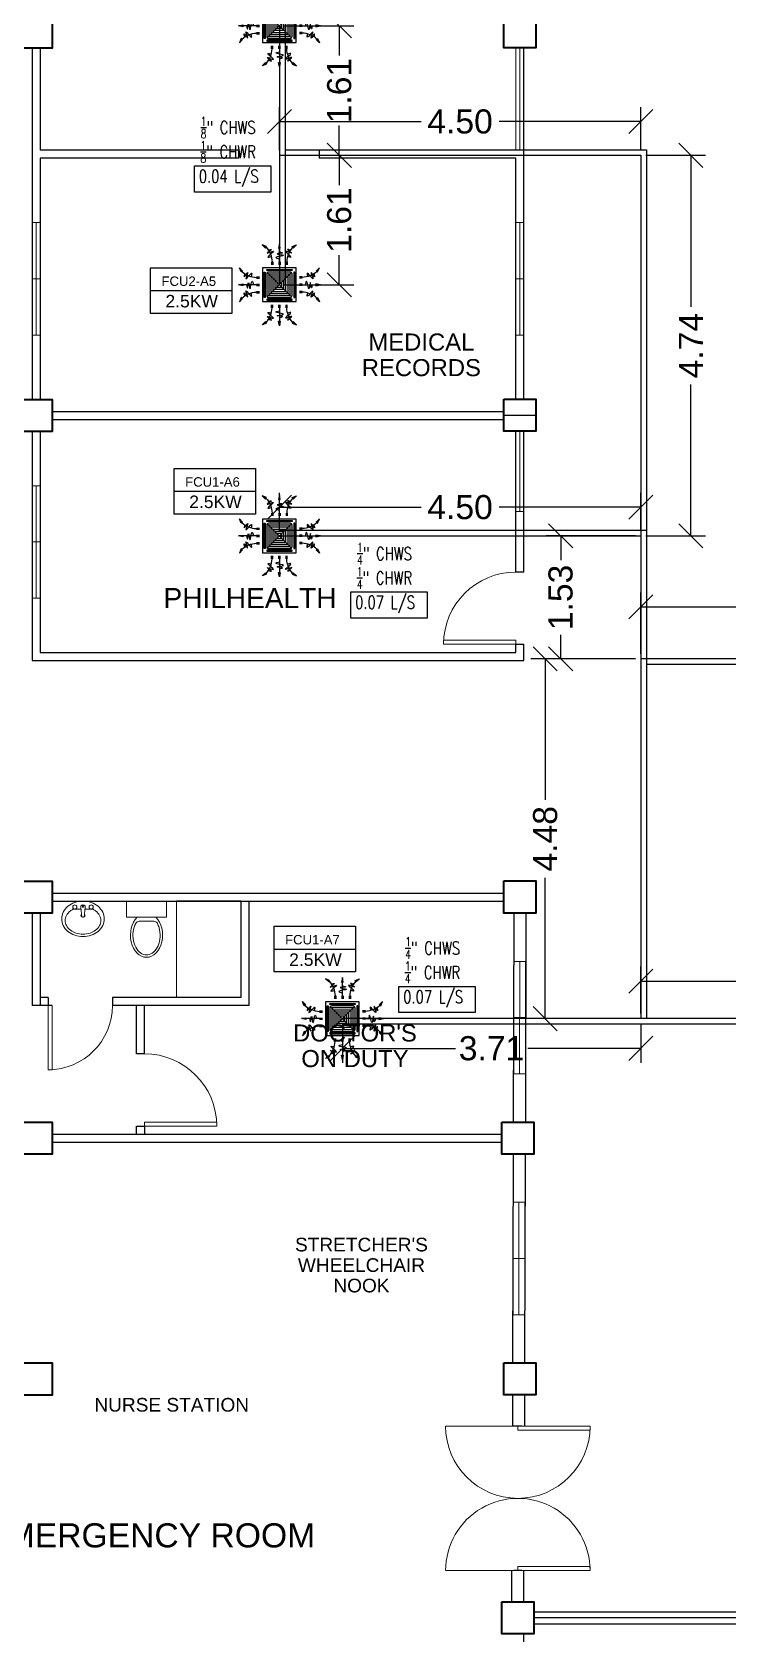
# Model space of a CAD drawing. Header units: millimetres. Extents: x 5 to 430, y 3 to 339.
# Drawn here: x 145.89 to 154.55, y 183.08 to 203.03 of the extents above; entities that cross this region are included whole.
import ezdxf

# ---------------------------------------------------------------- set-up
doc = ezdxf.new("R2010")
doc.units = ezdxf.units.MM
doc.header["$MEASUREMENT"] = 0
for name, color, linetype in [('AIR', 7, 'Continuous'), ('fcu line', 7, 'Continuous'), ('fcu return', 7, 'Continuous'), ('label', 7, 'Continuous'), ('Legends', 7, 'Continuous'), ('pipe label', 7, 'Continuous')]:
    doc.layers.add(name, color=color, linetype=linetype)
doc.styles.add('Arch-Dim', font='simplex.shx', dxfattribs={"width": 0.75})
doc.styles.get("Standard").update_dxf_attribs({"font": 'arial.ttf'})
doc.styles.add('SWISSLT175', font='swissl.ttf', dxfattribs={"height": 0.175})
doc.dimstyles.new('Copy of dimension', dxfattribs={"dimtxt": 0.3, "dimasz": 0.3, "dimexe": 0.18, "dimexo": 0.0625, "dimgap": 0.09, "dimtad": 0, "dimzin": 0, "dimdsep": 46, "dimtxsty": 'Standard', "dimblk": 'OBLIQUE', "dimcen": 0.09, "dimclrd": 256, "dimclre": 256, "dimclrt": 256, "dimadec": 0, "dimazin": 0, "dimtfac": 1, "dimtofl": 0, "dimtmove": 0, "dimatfit": 3, "dimldrblk": 'OBLIQUE', "dimfxl": 1, "dimtolj": 1, "dimtzin": 0, "dimarcsym": 0})

# ---------------------------------------------------------------- blocks, each defined once
blk = doc.blocks.new('FCU-13000P (CASSETTE SPLIT)')
at = {"layer": 'AIR', "ltscale": 3}
for p, q in [((0, 0.523), (0, 1)), ((-0.193, 0.558), (-0.193, 0.487)), ((-0.162, 0.558), (-0.162, 0.487)), ((-0.016, 0.558), (-0.016, 0.487)), ((0.016, 0.558), (0.016, 0.487)), ((0.162, 0.558), (0.162, 0.487)), ((0.193, 0.558), (0.193, 0.487)), ((-0.523, 0), (-1, 0)), ((-0.558, 0.193), (-0.487, 0.193)), ((-0.558, 0.162), (-0.487, 0.162)), ((-0.558, 0.016), (-0.487, 0.016)), ((0.558, 0.193), (0.487, 0.193)), ((0.558, 0.162), (0.487, 0.162)), ((0.558, 0.016), (0.487, 0.016)), ((0.523, 0), (1, 0)), ((-0.558, -0.016), (-0.487, -0.016)), ((-0.558, -0.162), (-0.487, -0.162)), ((-0.558, -0.193), (-0.487, -0.193)), ((0.558, -0.016), (0.487, -0.016)), ((0.558, -0.162), (0.487, -0.162)), ((0.558, -0.193), (0.487, -0.193)), ((-0.193, -0.558), (-0.193, -0.487)), ((-0.162, -0.558), (-0.162, -0.487)), ((-0.016, -0.558), (-0.016, -0.487)), ((0, -0.523), (0, -1)), ((0.016, -0.558), (0.016, -0.487)), ((0.162, -0.558), (0.162, -0.487)), ((0.193, -0.558), (0.193, -0.487))]:
    blk.add_line(p, q, dxfattribs=at)
at = {"layer": 'AIR'}
for p, q in [((0.295, -0.295), (-0.295, 0.295)), ((0.295, 0.295), (-0.295, -0.295))]:
    blk.add_line(p, q, dxfattribs=at)
at = {"layer": 'AIR', "ltscale": 3}
for points in [[(-0.335, 0.895), (-0.311, 0.932), (-0.416, 0.973)], [(-0.022, 0.89), (0.022, 0.89), (0, 1)], [(0.335, 0.895), (0.311, 0.932), (0.416, 0.973)], [(-0.895, 0.335), (-0.932, 0.311), (-0.973, 0.416)], [(0.895, 0.335), (0.932, 0.311), (0.973, 0.416)], [(-0.89, 0.022), (-0.89, -0.022), (-1, 0)], [(0.89, 0.022), (0.89, -0.022), (1, 0)], [(-0.895, -0.335), (-0.932, -0.311), (-0.973, -0.416)], [(0.895, -0.335), (0.932, -0.311), (0.973, -0.416)], [(-0.335, -0.895), (-0.311, -0.932), (-0.416, -0.973)], [(-0.022, -0.89), (0.022, -0.89), (0, -1)], [(0.335, -0.895), (0.311, -0.932), (0.416, -0.973)]]:
    blk.add_lwpolyline(points, close=True, dxfattribs=at)
at = {"layer": 'AIR'}
for points in [[(-0.323, 0.914, -0.171809), (-0.178, 0.558), (-0.178, 0.522)], [(0.323, 0.914, 0.171809), (0.178, 0.558), (0.178, 0.522)], [(-0.914, 0.323, 0.171809), (-0.558, 0.178), (-0.522, 0.178)], [(0.914, 0.323, -0.171809), (0.558, 0.178), (0.522, 0.178)], [(-0.914, -0.323, -0.171809), (-0.558, -0.178), (-0.522, -0.178)], [(0.914, -0.323, 0.171809), (0.558, -0.178), (0.522, -0.178)], [(-0.323, -0.914, 0.171809), (-0.178, -0.558), (-0.178, -0.522)], [(0.323, -0.914, -0.171809), (0.178, -0.558), (0.178, -0.522)]]:
    blk.add_lwpolyline(points, format="xyb", dxfattribs=at)
for points in [[(-0.41, -0.41), (0.41, -0.41), (0.41, 0.41), (-0.41, 0.41)], [(-0.373, 0.31), (-0.348, 0.31), (-0.348, -0.31), (-0.373, -0.31)], [(-0.31, 0.372), (0.31, 0.372), (0.31, 0.348), (-0.31, 0.348)], [(-0.26, -0.26), (0.26, -0.26), (0.26, 0.26), (-0.26, 0.26)], [(-0.21, -0.21), (0.21, -0.21), (0.21, 0.21), (-0.21, 0.21)], [(-0.16, -0.16), (0.16, -0.16), (0.16, 0.16), (-0.16, 0.16)], [(-0.11, -0.11), (0.11, -0.11), (0.11, 0.11), (-0.11, 0.11)], [(-0.06, -0.06), (0.06, -0.06), (0.06, 0.06), (-0.06, 0.06)], [(0.372, 0.31), (0.348, 0.31), (0.348, -0.31), (0.372, -0.31)], [(-0.31, -0.373), (0.31, -0.373), (0.31, -0.348), (-0.31, -0.348)]]:
    blk.add_lwpolyline(points, close=True, dxfattribs=at)
blk.add_lwpolyline([(-0.26, -0.31), (0.26, -0.31, 0.414214), (0.31, -0.26), (0.31, 0.26, 0.414214), (0.26, 0.31), (-0.26, 0.31, 0.414214), (-0.31, 0.26), (-0.31, -0.26, 0.414214)], format="xyb", close=True, dxfattribs=at)
at = {"layer": 'AIR', "ltscale": 3}
for points in [[(-0.268, 0.84), (-0.231, 0.852), (-0.134, 0.882), (-0.422, 0.704), (0.005, 0.903), (-0.358, 0.645), (-0.239, 0.678), (-0.199, 0.69)], [(0.268, 0.84), (0.231, 0.852), (0.134, 0.882), (0.422, 0.704), (-0.005, 0.903), (0.358, 0.645), (0.239, 0.678), (0.199, 0.69)], [(-0.84, 0.268), (-0.852, 0.231), (-0.882, 0.134), (-0.704, 0.422), (-0.903, -0.005), (-0.645, 0.358), (-0.678, 0.239), (-0.69, 0.199)], [(0.84, 0.268), (0.852, 0.231), (0.882, 0.134), (0.704, 0.422), (0.903, -0.005), (0.645, 0.358), (0.678, 0.239), (0.69, 0.199)], [(-0.84, -0.268), (-0.852, -0.231), (-0.882, -0.134), (-0.704, -0.422), (-0.903, 0.005), (-0.645, -0.358), (-0.678, -0.239), (-0.69, -0.199)], [(0.84, -0.268), (0.852, -0.231), (0.882, -0.134), (0.704, -0.422), (0.903, 0.005), (0.645, -0.358), (0.678, -0.239), (0.69, -0.199)], [(-0.268, -0.84), (-0.231, -0.852), (-0.134, -0.882), (-0.422, -0.704), (0.005, -0.903), (-0.358, -0.645), (-0.239, -0.678), (-0.199, -0.69)], [(0.268, -0.84), (0.231, -0.852), (0.134, -0.882), (0.422, -0.704), (-0.005, -0.903), (0.358, -0.645), (0.239, -0.678), (0.199, -0.69)]]:
    blk.add_open_spline(points, degree=3, knots=[0.0032834, 0.0032834, 0.0032834, 0.0032834, 0.0712567, 0.1924075, 0.3347111, 0.5062145, 0.5813292, 0.5813292, 0.5813292, 0.5813292], dxfattribs=at)
for points in [[(0, 0.8), (0.077, 0.776), (-0.058, 0.755), (0.098, 0.718), (-0.087, 0.663), (0, 0.631)], [(-0.8, 0), (-0.776, -0.077), (-0.755, 0.058), (-0.718, -0.098), (-0.663, 0.087), (-0.631, 0)], [(0.8, 0), (0.776, -0.077), (0.755, 0.058), (0.718, -0.098), (0.663, 0.087), (0.631, 0)], [(0, -0.8), (0.077, -0.776), (-0.058, -0.755), (0.098, -0.718), (-0.087, -0.663), (0, -0.631)]]:
    blk.add_spline(points, degree=3, dxfattribs=at)
for points in [[(-0.416, 0.973), (-0.335, 0.895), (-0.311, 0.932)], [(0, 1), (-0.022, 0.89), (0.022, 0.89)], [(0.416, 0.973), (0.335, 0.895), (0.311, 0.932)], [(-0.973, 0.416), (-0.895, 0.335), (-0.932, 0.311)], [(0.973, 0.416), (0.895, 0.335), (0.932, 0.311)], [(-1, 0), (-0.89, 0.022), (-0.89, -0.022)], [(1, 0), (0.89, 0.022), (0.89, -0.022)], [(-0.973, -0.416), (-0.895, -0.335), (-0.932, -0.311)], [(0.973, -0.416), (0.895, -0.335), (0.932, -0.311)], [(-0.416, -0.973), (-0.335, -0.895), (-0.311, -0.932)], [(0, -1), (-0.022, -0.89), (0.022, -0.89)], [(0.416, -0.973), (0.335, -0.895), (0.311, -0.932)]]:
    blk.add_solid(points, dxfattribs=at)
blk = doc.blocks.new('_Oblique')
at = {"color": 0, "linetype": 'ByBlock', "lineweight": -2}
blk.add_line((-0.5, -0.5), (0.5, 0.5), dxfattribs=at)
blk = doc.blocks.new('*D187')
at = {"layer": 'Defpoints', "color": 0, "transparency": 16777216}
for p in [(153.467, 191.213), (153.467, 190.745), (158.486, 190.745)]:
    blk.add_point(p, dxfattribs=at)
at = {"layer": 'Legends', "lineweight": -2, "transparency": 16777216}
for p, q in [((153.467, 190.808), (153.467, 191.393)), ((158.486, 190.808), (158.486, 191.393)), ((153.467, 191.213), (155.498, 191.213)), ((158.486, 191.213), (156.454, 191.213))]:
    blk.add_line(p, q, dxfattribs=at)
at = {"layer": 'Legends', "lineweight": -2, "transparency": 16777216, "xscale": 0.3, "yscale": 0.3, "zscale": 0.3, "rotation": 180}
blk.add_blockref('_Oblique', (153.467, 191.213), dxfattribs=at)
at = {"layer": 'Legends', "lineweight": -2, "transparency": 16777216, "xscale": 0.3, "yscale": 0.3, "zscale": 0.3}
blk.add_blockref('_Oblique', (158.486, 191.213), dxfattribs=at)
at = {"layer": 'Legends', "transparency": 16777216, "insert": (155.976, 191.213), "char_height": 0.3, "attachment_point": 5}
blk.add_mtext('\\A1;5.02', dxfattribs=at)
blk = doc.blocks.new('*D188')
at = {"layer": 'Defpoints', "color": 0, "transparency": 16777216}
for p in [(149.752, 190.745), (153.467, 190.745), (149.752, 190.375)]:
    blk.add_point(p, dxfattribs=at)
at = {"layer": 'Legends', "lineweight": -2, "transparency": 16777216}
for p, q in [((149.752, 190.683), (149.752, 190.195)), ((153.467, 190.683), (153.467, 190.195)), ((149.752, 190.375), (151.159, 190.375)), ((153.467, 190.375), (152.06, 190.375))]:
    blk.add_line(p, q, dxfattribs=at)
at = {"layer": 'Legends', "lineweight": -2, "transparency": 16777216, "xscale": 0.3, "yscale": 0.3, "zscale": 0.3, "rotation": 180}
blk.add_blockref('_Oblique', (149.752, 190.375), dxfattribs=at)
at = {"layer": 'Legends', "lineweight": -2, "transparency": 16777216, "xscale": 0.3, "yscale": 0.3, "zscale": 0.3}
blk.add_blockref('_Oblique', (153.467, 190.375), dxfattribs=at)
at = {"layer": 'Legends', "transparency": 16777216, "insert": (151.609, 190.375), "char_height": 0.3, "attachment_point": 5}
blk.add_mtext('\\A1;3.71', dxfattribs=at)
blk = doc.blocks.new('*D189')
at = {"layer": 'Defpoints', "color": 0, "transparency": 16777216}
for p in [(152.278, 195.225), (153.467, 195.225), (153.467, 190.745)]:
    blk.add_point(p, dxfattribs=at)
at = {"layer": 'Legends', "lineweight": -2, "transparency": 16777216}
for p, q in [((153.404, 195.225), (152.098, 195.225)), ((152.278, 195.225), (152.278, 193.471)), ((152.278, 190.745), (152.278, 192.499)), ((153.404, 190.745), (152.098, 190.745))]:
    blk.add_line(p, q, dxfattribs=at)
at = {"layer": 'Legends', "lineweight": -2, "transparency": 16777216, "xscale": 0.3, "yscale": 0.3, "zscale": 0.3}
for p, rotation in [((152.278, 195.225), 90), ((152.278, 190.745), 270)]:
    blk.add_blockref('_Oblique', p, dxfattribs=dict(at, rotation=rotation))
at = {"layer": 'Legends', "transparency": 16777216, "insert": (152.278, 192.985), "char_height": 0.3, "attachment_point": 5, "rotation": 90}
blk.add_mtext('\\A1;4.48', dxfattribs=at)
blk = doc.blocks.new('*D190')
at = {"layer": 'Defpoints', "color": 0, "transparency": 16777216}
for p in [(157.121, 195.874), (153.467, 195.225), (157.121, 195.225)]:
    blk.add_point(p, dxfattribs=at)
at = {"layer": 'Legends', "lineweight": -2, "transparency": 16777216}
for p, q in [((153.467, 195.287), (153.467, 196.054)), ((157.121, 195.287), (157.121, 196.054)), ((153.467, 195.874), (154.813, 195.874)), ((157.121, 195.874), (155.774, 195.874))]:
    blk.add_line(p, q, dxfattribs=at)
at = {"layer": 'Legends', "lineweight": -2, "transparency": 16777216, "xscale": 0.3, "yscale": 0.3, "zscale": 0.3, "rotation": 180}
blk.add_blockref('_Oblique', (153.467, 195.874), dxfattribs=at)
at = {"layer": 'Legends', "lineweight": -2, "transparency": 16777216, "xscale": 0.3, "yscale": 0.3, "zscale": 0.3}
blk.add_blockref('_Oblique', (157.121, 195.874), dxfattribs=at)
at = {"layer": 'Legends', "transparency": 16777216, "insert": (155.294, 195.874), "char_height": 0.3, "attachment_point": 5}
blk.add_mtext('\\A1;3.65', dxfattribs=at)
blk = doc.blocks.new('*D193')
at = {"layer": 'Defpoints', "color": 0, "transparency": 16777216}
for p in [(152.47, 196.757), (153.467, 196.757), (153.467, 195.225)]:
    blk.add_point(p, dxfattribs=at)
at = {"layer": 'Legends', "lineweight": -2, "transparency": 16777216}
for p, q in [((153.404, 196.757), (152.29, 196.757)), ((152.47, 196.757), (152.47, 196.457)), ((152.47, 195.225), (152.47, 195.526)), ((153.404, 195.225), (152.29, 195.225))]:
    blk.add_line(p, q, dxfattribs=at)
at = {"layer": 'Legends', "lineweight": -2, "transparency": 16777216, "xscale": 0.3, "yscale": 0.3, "zscale": 0.3}
for p, rotation in [((152.47, 196.757), 90), ((152.47, 195.225), 270)]:
    blk.add_blockref('_Oblique', p, dxfattribs=dict(at, rotation=rotation))
at = {"layer": 'Legends', "transparency": 16777216, "insert": (152.47, 195.991), "char_height": 0.3, "attachment_point": 5, "rotation": 90}
blk.add_mtext('\\A1;1.53', dxfattribs=at)
blk = doc.blocks.new('*D194')
at = {"layer": 'Defpoints', "color": 0, "transparency": 16777216}
for p in [(153.467, 197.114), (148.967, 196.757), (153.467, 196.757)]:
    blk.add_point(p, dxfattribs=at)
at = {"layer": 'Legends', "lineweight": -2, "transparency": 16777216}
for p, q in [((148.967, 196.82), (148.967, 197.294)), ((148.967, 197.114), (150.731, 197.114)), ((153.467, 197.114), (151.702, 197.114)), ((153.467, 196.82), (153.467, 197.294))]:
    blk.add_line(p, q, dxfattribs=at)
at = {"layer": 'Legends', "lineweight": -2, "transparency": 16777216, "xscale": 0.3, "yscale": 0.3, "zscale": 0.3, "rotation": 180}
blk.add_blockref('_Oblique', (148.967, 197.114), dxfattribs=at)
at = {"layer": 'Legends', "lineweight": -2, "transparency": 16777216, "xscale": 0.3, "yscale": 0.3, "zscale": 0.3}
blk.add_blockref('_Oblique', (153.467, 197.114), dxfattribs=at)
at = {"layer": 'Legends', "transparency": 16777216, "insert": (151.217, 197.114), "char_height": 0.3, "attachment_point": 5}
blk.add_mtext('\\A1;4.50', dxfattribs=at)
blk = doc.blocks.new('*D195')
at = {"layer": 'Defpoints', "color": 0, "transparency": 16777216}
for p in [(153.467, 201.497), (154.092, 201.497), (153.467, 196.757)]:
    blk.add_point(p, dxfattribs=at)
at = {"layer": 'Legends', "lineweight": -2, "transparency": 16777216}
for p, q in [((153.529, 201.497), (154.272, 201.497)), ((154.092, 201.497), (154.092, 199.612)), ((154.092, 196.757), (154.092, 198.642)), ((153.529, 196.757), (154.272, 196.757))]:
    blk.add_line(p, q, dxfattribs=at)
at = {"layer": 'Legends', "lineweight": -2, "transparency": 16777216, "xscale": 0.3, "yscale": 0.3, "zscale": 0.3}
for p, rotation in [((154.092, 201.497), 90), ((154.092, 196.757), 270)]:
    blk.add_blockref('_Oblique', p, dxfattribs=dict(at, rotation=rotation))
at = {"layer": 'Legends', "transparency": 16777216, "insert": (154.092, 199.127), "char_height": 0.3, "attachment_point": 5, "rotation": 90}
blk.add_mtext('\\A1;4.74', dxfattribs=at)
blk = doc.blocks.new('*D196')
at = {"layer": 'Defpoints', "color": 0, "transparency": 16777216}
for p in [(148.967, 201.917), (148.967, 201.497), (153.467, 201.497)]:
    blk.add_point(p, dxfattribs=at)
at = {"layer": 'Legends', "lineweight": -2, "transparency": 16777216}
for p, q in [((148.967, 201.56), (148.967, 202.097)), ((153.467, 201.56), (153.467, 202.097)), ((148.967, 201.917), (150.731, 201.917)), ((153.467, 201.917), (151.702, 201.917))]:
    blk.add_line(p, q, dxfattribs=at)
at = {"layer": 'Legends', "lineweight": -2, "transparency": 16777216, "xscale": 0.3, "yscale": 0.3, "zscale": 0.3, "rotation": 180}
blk.add_blockref('_Oblique', (148.967, 201.917), dxfattribs=at)
at = {"layer": 'Legends', "lineweight": -2, "transparency": 16777216, "xscale": 0.3, "yscale": 0.3, "zscale": 0.3}
blk.add_blockref('_Oblique', (153.467, 201.917), dxfattribs=at)
at = {"layer": 'Legends', "transparency": 16777216, "insert": (151.217, 201.917), "char_height": 0.3, "attachment_point": 5}
blk.add_mtext('\\A1;4.50', dxfattribs=at)
blk = doc.blocks.new('*D197')
at = {"layer": 'Defpoints', "color": 0, "transparency": 16777216}
for p in [(148.967, 201.497), (148.967, 199.885), (149.713, 199.885)]:
    blk.add_point(p, dxfattribs=at)
at = {"layer": 'Legends', "lineweight": -2, "transparency": 16777216}
for p, q in [((149.029, 201.497), (149.893, 201.497)), ((149.713, 201.497), (149.713, 201.127)), ((149.713, 199.885), (149.713, 200.254)), ((149.029, 199.885), (149.893, 199.885))]:
    blk.add_line(p, q, dxfattribs=at)
at = {"layer": 'Legends', "lineweight": -2, "transparency": 16777216, "xscale": 0.3, "yscale": 0.3, "zscale": 0.3}
for p, rotation in [((149.713, 201.497), 90), ((149.713, 199.885), 270)]:
    blk.add_blockref('_Oblique', p, dxfattribs=dict(at, rotation=rotation))
at = {"layer": 'Legends', "transparency": 16777216, "insert": (149.713, 200.691), "char_height": 0.3, "attachment_point": 5, "rotation": 90}
blk.add_mtext('\\A1;1.61', dxfattribs=at)
blk = doc.blocks.new('*D198')
at = {"layer": 'Defpoints', "color": 0, "transparency": 16777216}
for p in [(148.967, 203.11), (149.713, 203.11), (148.967, 201.497)]:
    blk.add_point(p, dxfattribs=at)
at = {"layer": 'Legends', "lineweight": -2, "transparency": 16777216}
for p, q in [((149.029, 203.11), (149.893, 203.11)), ((149.713, 203.11), (149.713, 202.74)), ((149.713, 201.497), (149.713, 201.867)), ((149.029, 201.497), (149.893, 201.497))]:
    blk.add_line(p, q, dxfattribs=at)
at = {"layer": 'Legends', "lineweight": -2, "transparency": 16777216, "xscale": 0.3, "yscale": 0.3, "zscale": 0.3}
for p, rotation in [((149.713, 203.11), 90), ((149.713, 201.497), 270)]:
    blk.add_blockref('_Oblique', p, dxfattribs=dict(at, rotation=rotation))
at = {"layer": 'Legends', "transparency": 16777216, "insert": (149.713, 202.303), "char_height": 0.3, "attachment_point": 5, "rotation": 90}
blk.add_mtext('\\A1;1.61', dxfattribs=at)

msp = doc.modelspace()

# ---------------------------------------------------------------- linework, layer by layer
at = {"color": 8, "lineweight": 25}
for p, q in [((145.887, 202.832), (145.887, 198.457)), ((145.987, 202.832), (145.987, 201.56)), ((152.012, 198.46), (152.012, 202.835)), ((148.462, 201.56), (145.987, 201.56)), ((148.462, 201.46), (148.462, 201.56)), ((151.912, 201.56), (149.462, 201.56)), ((149.462, 201.56), (149.462, 201.46)), ((151.912, 201.56), (149.462, 201.56)), ((145.987, 201.46), (145.987, 198.457)), ((148.462, 201.46), (145.987, 201.46)), ((151.912, 201.46), (149.462, 201.46)), ((151.912, 198.46), (151.912, 201.46)), ((146.137, 198.307), (151.762, 198.307)), ((146.137, 198.207), (151.762, 198.207)), ((151.762, 198.26), (152.162, 198.26)), ((145.887, 198.057), (145.887, 195.207)), ((145.987, 198.057), (145.987, 195.307)), ((151.912, 196.307), (151.912, 198.06)), ((152.012, 196.307), (152.012, 198.06)), ((152.012, 196.307), (151.912, 196.307)), ((151.912, 195.307), (151.912, 195.407)), ((151.912, 195.307), (151.912, 195.407)), ((151.912, 195.407), (152.012, 195.407)), ((152.012, 195.207), (152.012, 195.407)), ((145.887, 195.207), (152.012, 195.207)), ((145.987, 195.307), (151.912, 195.307)), ((146.137, 192.309), (151.762, 192.31)), ((146.137, 192.209), (151.762, 192.21)), ((146.137, 192.209), (148.487, 192.209)), ((148.487, 192.209), (147.687, 192.209)), ((148.487, 192.209), (148.587, 192.209)), ((148.487, 192.209), (148.487, 191.009)), ((148.587, 192.209), (148.587, 190.909)), ((145.887, 192.057), (145.887, 190.909)), ((145.987, 192.057), (145.987, 190.909)), ((151.887, 192.06), (151.88, 189.457)), ((152.037, 192.059), (152.03, 189.457)), ((146.087, 191.009), (145.987, 191.009)), ((146.087, 191.009), (146.087, 190.909)), ((148.487, 191.009), (146.887, 191.009)), ((146.887, 191.009), (146.887, 190.909)), ((145.987, 190.909), (145.887, 190.909)), ((146.137, 190.909), (145.987, 190.909)), ((148.587, 190.909), (146.887, 190.909)), ((147.187, 190.307), (147.187, 190.909)), ((147.287, 190.307), (147.287, 190.909)), ((147.287, 190.307), (147.187, 190.307)), ((147.187, 189.307), (147.187, 189.407)), ((147.187, 189.407), (147.287, 189.407)), ((147.287, 189.407), (147.287, 189.307)), ((146.137, 189.307), (151.737, 189.307)), ((146.137, 189.207), (151.737, 189.207)), ((151.879, 189.057), (151.871, 186.46)), ((152.029, 189.057), (152.021, 186.46)), ((151.87, 186.06), (151.87, 185.671)), ((152.02, 186.06), (152.02, 185.671)), ((151.987, 185.671), (151.87, 185.671)), ((151.862, 183.482), (151.862, 183.871)), ((151.987, 183.871), (151.887, 183.871)), ((152.012, 183.482), (152.012, 183.871)), ((152.137, 183.357), (157.737, 183.357)), ((152.137, 183.207), (157.737, 183.207)), ((152.037, 180.46), (152.012, 183.083))]:
    msp.add_line(p, q, dxfattribs=at)
at = {"color": 8, "lineweight": 9}
for p, q in [((151.912, 201.56), (151.912, 202.835)), ((151.962, 202.835), (151.962, 201.56)), ((151.912, 201.56), (152.012, 201.56)), ((145.887, 200.659), (145.987, 200.659)), ((145.937, 200.659), (145.937, 199.259)), ((151.912, 200.659), (152.012, 200.659)), ((151.962, 200.659), (151.962, 199.259)), ((145.887, 199.959), (145.987, 199.959)), ((151.912, 199.959), (152.012, 199.959)), ((145.987, 199.259), (145.887, 199.259)), ((152.012, 199.259), (151.912, 199.259)), ((151.912, 198.06), (151.912, 197.06)), ((151.962, 198.06), (151.962, 197.06)), ((145.887, 196.682), (145.887, 197.382)), ((145.887, 197.382), (145.987, 197.382)), ((145.937, 197.382), (145.937, 195.982)), ((145.987, 197.382), (145.987, 195.982)), ((151.912, 197.06), (152.012, 197.06)), ((145.887, 196.682), (145.987, 196.682)), ((145.987, 195.982), (145.887, 195.982)), ((146.506, 192.011), (146.493, 192.133)), ((146.535, 192.011), (146.549, 192.133)), ((147.062, 192.209), (147.562, 192.209)), ((147.062, 192.009), (147.062, 192.209)), ((147.562, 192.209), (147.562, 192.009)), ((147.687, 192.209), (147.687, 191.009)), ((147.562, 192.009), (147.062, 192.009)), ((147.403, 191.959), (147.222, 191.959)), ((152.034, 191.458), (151.886, 191.458)), ((151.886, 191.458), (151.886, 190.058)), ((151.96, 191.458), (151.956, 190.058)), ((152.034, 190.758), (152.034, 191.458)), ((152.034, 190.758), (151.886, 190.758)), ((151.886, 190.058), (152.032, 190.058)), ((152.025, 188.459), (151.877, 188.459)), ((151.877, 188.459), (151.877, 187.059)), ((151.951, 188.459), (151.947, 187.058)), ((152.025, 187.759), (152.025, 188.459)), ((152.025, 187.759), (151.877, 187.759)), ((151.877, 187.059), (152.023, 187.058))]:
    msp.add_line(p, q, dxfattribs=at)
at = {"color": 8, "lineweight": 13}
for p, q in [((151.012, 195.457), (151.912, 195.457)), ((151.012, 195.407), (151.012, 195.457)), ((151.912, 195.407), (151.012, 195.407)), ((151.912, 195.457), (151.912, 195.407)), ((146.087, 190.909), (146.087, 190.109)), ((146.137, 190.909), (146.087, 190.909)), ((146.137, 190.109), (146.137, 190.909)), ((146.087, 190.109), (146.137, 190.109)), ((148.187, 189.457), (147.287, 189.457)), ((147.287, 189.457), (147.287, 189.407)), ((147.287, 189.407), (148.187, 189.407)), ((148.187, 189.407), (148.187, 189.457)), ((151.87, 185.671), (151.037, 185.671)), ((151.937, 185.671), (152.837, 185.671)), ((151.937, 185.621), (151.937, 185.671)), ((152.837, 185.621), (151.937, 185.621)), ((152.837, 185.671), (152.837, 185.621)), ((151.887, 183.871), (151.038, 183.871)), ((152.837, 183.921), (151.937, 183.921)), ((151.937, 183.921), (151.937, 183.871)), ((151.937, 183.871), (152.837, 183.871)), ((152.837, 183.871), (152.837, 183.921))]:
    msp.add_line(p, q, dxfattribs=at)
at = {"color": 8, "lineweight": -2}
for p, q in [((151.887, 184.776), (151.887, 184.765)), ((151.987, 184.771), (151.987, 184.771)), ((151.987, 184.771), (151.987, 184.771)), ((154.887, 183.282), (152.137, 183.282))]:
    msp.add_line(p, q, dxfattribs=at)
at = {"color": 8, "lineweight": 35}
for points in [[(145.737, 203.232), (146.137, 203.232), (146.137, 202.832), (145.737, 202.832)], [(151.762, 203.235), (152.162, 203.235), (152.162, 202.835), (151.762, 202.835)], [(145.737, 198.457), (146.137, 198.457), (146.137, 198.057), (145.737, 198.057)], [(151.762, 198.46), (152.162, 198.46), (152.162, 198.06), (151.762, 198.06)], [(145.737, 192.457), (146.137, 192.457), (146.137, 192.057), (145.737, 192.057)], [(151.762, 192.46), (152.162, 192.46), (152.162, 192.06), (151.762, 192.06)], [(145.737, 189.457), (146.137, 189.457), (146.137, 189.057), (145.737, 189.057)], [(151.737, 189.457), (152.137, 189.457), (152.137, 189.057), (151.737, 189.057)], [(145.737, 186.457), (146.137, 186.457), (146.137, 186.057), (145.737, 186.057)], [(151.762, 186.46), (152.162, 186.46), (152.162, 186.06), (151.762, 186.06)], [(151.737, 183.482), (152.137, 183.482), (152.137, 183.082), (151.737, 183.082)]]:
    msp.add_lwpolyline(points, close=True, dxfattribs=at)
at = {"color": 8, "lineweight": 9}
for points in [[(151.912, 202.835), (152.012, 202.835), (152.012, 201.56), (151.912, 201.56)], [(145.887, 200.659), (145.987, 200.659), (145.987, 199.259), (145.887, 199.259)], [(151.912, 200.659), (152.012, 200.659), (152.012, 199.259), (151.912, 199.259)], [(151.912, 198.06), (152.012, 198.06), (152.012, 197.06), (151.912, 197.06)], [(145.887, 197.382), (145.987, 197.382), (145.987, 195.982), (145.887, 195.982)], [(151.886, 191.458), (152.032, 191.458), (152.032, 190.058), (151.886, 190.058)], [(151.877, 188.459), (152.023, 188.459), (152.023, 187.058), (151.877, 187.058)], [(152.137, 183.357), (154.887, 183.357), (154.887, 183.207), (152.137, 183.207)]]:
    msp.add_lwpolyline(points, close=True, dxfattribs=at)
for points in [[(146.743, 191.967, -0.124838), (146.728, 191.904, -0.105788), (146.678, 191.847, -0.086697), (146.609, 191.81, -0.076776), (146.521, 191.797, -0.076776), (146.433, 191.81, -0.086697), (146.364, 191.847, -0.105788), (146.314, 191.904, -0.124838), (146.298, 191.967, -0.124838), (146.314, 192.029, -0.105788), (146.364, 192.087, -0.040067), (146.394, 192.107), (146.497, 192.107, -0.040067)], [(146.545, 192.107), (146.648, 192.107, -0.040067), (146.678, 192.087, -0.105788), (146.728, 192.029, -0.124838), (146.743, 191.967, -0.124838)]]:
    msp.add_lwpolyline(points, format="xyb", dxfattribs=at)
for centre, radius in [((146.419, 192.136), 0.0255), ((146.521, 192.142), 0.0095), ((146.623, 192.136), 0.0255)]:
    msp.add_circle(centre, radius, dxfattribs=at)
at = {"color": 8, "lineweight": 13}
for centre, radius, start, end in [((151.912, 195.407), 0.9, 90, 180), ((146.087, 190.909), 0.8, 270, 0), ((147.287, 189.407), 0.9, 0, 90), ((151.937, 185.671), 0.9, 180.0054, 359.9976), ((151.937, 183.871), 0.9, 359.9976, 179.9984)]:
    msp.add_arc(centre, radius, start, end, dxfattribs=at)
at = {"color": 8, "lineweight": 9}
for centre, radius, start, end in [((146.48, 191.969), 0.228, 129.8268, 153.5873), ((146.505, 191.939), 0.267, 109.0569, 129.8268), ((146.521, 191.892), 0.317, 90, 109.0569), ((146.521, 192.136), 0.028, 353.7545, 186.2455), ((146.521, 191.892), 0.317, 70.9431, 90), ((146.537, 191.939), 0.267, 50.1732, 70.9431), ((146.562, 191.969), 0.228, 26.4127, 50.1732), ((146.441, 191.988), 0.185, 153.5873, 180), ((146.441, 191.988), 0.185, 180, 206.4127), ((146.521, 192.034), 0.025, 138.7978, 233.6932), ((146.521, 192.105), 0.0948, 261.2026, 278.7974), ((146.521, 192.034), 0.025, 251.3793, 288.6207), ((146.521, 192.034), 0.025, 306.3068, 41.2022), ((146.601, 191.988), 0.185, 0, 26.4127), ((146.601, 191.988), 0.185, 333.5873, 0), ((147.222, 191.909), 0.05, 90, 151.9916), ((147.403, 191.909), 0.05, 28.1501, 90), ((146.48, 192.007), 0.228, 206.4127, 230.1732), ((146.505, 192.037), 0.267, 230.1732, 250.9431), ((146.521, 192.084), 0.317, 250.9431, 270), ((146.521, 192.084), 0.317, 270, 289.0569), ((146.537, 192.037), 0.267, 289.0569, 309.8268), ((146.562, 192.007), 0.228, 309.8268, 333.5873)]:
    msp.add_arc(centre, radius, start, end, dxfattribs=at)
at = {"color": 8, "lineweight": 9, "extrusion": (0, 0, -1)}
msp.add_ellipse((147.312, 191.784), major_axis=(0, 0.275), ratio=0.727273, start_param=0.612555, end_param=5.670631, dxfattribs=at)
at = {"color": 8, "lineweight": 9}
msp.add_open_spline([(147.447, 191.932), (147.456, 191.916), (147.463, 191.898), (147.49, 191.806), (147.485, 191.719), (147.427, 191.588), (147.377, 191.546), (147.279, 191.533), (147.227, 191.559), (147.153, 191.67), (147.135, 191.754), (147.151, 191.867), (147.162, 191.902), (147.178, 191.932)], degree=3, knots=[0.937253, 0.937253, 0.937253, 0.937253, 1.185372, 1.185372, 2.113864, 2.113864, 3.042356, 3.042356, 3.970847, 3.970847, 4.899339, 4.899339, 5.346062, 5.346062, 5.346062, 5.346062], dxfattribs=at)
at = {"layer": 'fcu line', "linetype": 'Continuous'}
for p, q in [((148.967, 203.11), (148.967, 199.885)), ((148.967, 201.497), (153.467, 201.497)), ((153.467, 201.497), (153.467, 190.745)), ((148.967, 196.757), (153.467, 196.757)), ((157.121, 195.225), (153.467, 195.225)), ((177.212, 190.745), (149.752, 190.745))]:
    msp.add_line(p, q, dxfattribs=at)
at = {"layer": 'fcu return', "linetype": 'Continuous'}
for p, q in [((149.037, 203.11), (149.037, 199.885)), ((149.037, 201.567), (153.537, 201.567)), ((153.537, 201.567), (153.537, 190.745)), ((148.967, 196.827), (153.537, 196.827)), ((157.191, 195.155), (153.537, 195.155)), ((177.142, 190.675), (149.752, 190.675))]:
    msp.add_line(p, q, dxfattribs=at)
at = {"layer": 'Legends', "linetype": 'Continuous', "lineweight": 25}
for p, q in [((147.361, 199.812), (148.374, 199.812)), ((147.657, 197.313), (148.669, 197.313)), ((148.902, 191.611), (149.914, 191.611))]:
    msp.add_line(p, q, dxfattribs=at)
at = {"layer": 'Legends'}
for points in [[(147.361, 200.096), (148.374, 200.096), (148.374, 199.528), (147.361, 199.528)], [(147.657, 197.597), (148.669, 197.597), (148.669, 197.029), (147.657, 197.029)], [(148.902, 191.895), (149.914, 191.895), (149.914, 191.327), (148.902, 191.327)]]:
    msp.add_lwpolyline(points, close=True, dxfattribs=at)
at = {"layer": 'pipe label', "color": 7, "linetype": 'Continuous', "lineweight": 25}
for points in [[(147.908, 201.367), (148.86, 201.367), (148.86, 201.04), (147.908, 201.04)], [(149.855, 196.061), (150.806, 196.061), (150.806, 195.733), (149.855, 195.733)], [(150.454, 191.147), (151.406, 191.147), (151.406, 190.82), (150.454, 190.82)]]:
    msp.add_lwpolyline(points, close=True, dxfattribs=at)

# ---------------------------------------------------------------- block references
at = {"layer": 'AIR', "xscale": 0.5113536813550488, "yscale": 0.5113536813550488, "zscale": 0.5113536813550488}
for p in [(148.967, 203.11), (148.967, 199.885), (148.967, 196.757), (149.752, 190.745)]:
    msp.add_blockref('FCU-13000P (CASSETTE SPLIT)', p, dxfattribs=at)

# ---------------------------------------------------------------- texts
at = {"layer": 'label', "color": 8, "lineweight": -2, "ltscale": 0.4, "insert": (150.735, 199.011), "char_height": 0.2125, "width": 2.65344, "attachment_point": 5, "line_spacing_factor": 0.9, "style": 'SWISSLT175'}
msp.add_mtext('MEDICAL ^JRECORDS', dxfattribs=at)
at = {"layer": 'label', "color": 8, "lineweight": -2, "ltscale": 0.4, "attachment_point": 5, "line_spacing_factor": 0.9, "style": 'SWISSLT175'}
for s, insert, char_height in [('PHILHEALTH', (148.601, 195.983), 0.25), ("DOCTOR'S\\PON DUTY", (149.908, 190.406), 0.2125), ("STRETCHER'S\\PWHEELCHAIR\\PNOOK", (149.989, 187.675), 0.17), ('NURSE STATION', (147.626, 185.935), 0.17), ('EMERGENCY ROOM', (147.352, 184.308), 0.3)]:
    msp.add_mtext(s, dxfattribs=dict(at, insert=insert, char_height=char_height))
at = {"layer": 'Legends', "linetype": 'Continuous', "lineweight": 25, "attachment_point": 1}
for s, width, insert, char_height in [('FCU2-A5', 0.44811, (147.498, 199.988), 0.117), ('2.5KW', 0.23674, (147.548, 199.759), 0.156), ('FCU1-A6', 0.44811, (147.793, 197.488), 0.117), ('2.5KW', 0.23674, (147.844, 197.26), 0.156), ('FCU1-A7', 0.44811, (149.038, 191.787), 0.117), ('2.5KW', 0.23674, (149.089, 191.558), 0.156)]:
    msp.add_mtext_dynamic_manual_height_columns(s, width=width, gutter_width=1.011, heights=[0], dxfattribs=dict(at, insert=insert, char_height=char_height))
at = {"layer": 'pipe label', "color": 7, "linetype": 'Continuous', "lineweight": 25, "char_height": 0.16, "attachment_point": 1, "style": 'Arch-Dim'}
for s, width, insert in [('\\A1;{\\H0.7x;\\S1/8;}" CHWS', 0.88035, (147.987, 201.978)), ('\\A1;{\\H0.7x;\\S1/8;}" CHWR', 0.88035, (147.984, 201.675)), ('0.04 L/S', 0.89967, (147.963, 201.317)), ('\\A1;{\\H0.7x;\\S1/4;}" CHWS', 0.88035, (149.934, 196.671)), ('\\A1;{\\H0.7x;\\S1/4;}" CHWR', 0.88035, (149.931, 196.368)), ('0.07 L/S', 0.89967, (149.91, 196.01)), ('\\A1;{\\H0.7x;\\S1/4;}" CHWS', 0.88035, (150.534, 191.758)), ('\\A1;{\\H0.7x;\\S1/4;}" CHWR', 0.88035, (150.53, 191.455)), ('0.07 L/S', 0.89967, (150.509, 191.097))]:
    msp.add_mtext_dynamic_manual_height_columns(s, width=width, gutter_width=1.011, heights=[0], dxfattribs=dict(at, insert=insert))

# ---------------------------------------------------------------- dimensions: what is measured, and where the dimension line sits
at = {"layer": 'Legends'}
for base, p1, p2, picture, middle in [((149.713, 203.11), (148.967, 201.497), (148.967, 203.11), '*D198', (149.713, 202.303)), ((149.713, 199.885), (148.967, 201.497), (148.967, 199.885), '*D197', (149.713, 200.691)), ((154.092, 201.497), (153.467, 196.757), (153.467, 201.497), '*D195', (154.092, 199.127)), ((152.47, 196.757), (153.467, 195.225), (153.467, 196.757), '*D193', (152.47, 195.991)), ((152.278, 195.225), (153.467, 190.745), (153.467, 195.225), '*D189', (152.278, 192.985))]:
    dim = msp.add_linear_dim(base=base, p1=p1, p2=p2, angle=90, dimstyle='Copy of dimension', dxfattribs=at)
    dim.commit()
    dim.dimension.update_dxf_attribs({"geometry": picture, "text_midpoint": middle})
for base, p1, p2, picture, middle in [((148.967, 201.917), (153.467, 201.497), (148.967, 201.497), '*D196', (151.217, 201.917)), ((153.467, 197.114), (148.967, 196.757), (153.467, 196.757), '*D194', (151.217, 197.114)), ((157.121, 195.874), (153.467, 195.225), (157.121, 195.225), '*D190', (155.294, 195.874)), ((153.467, 191.213), (158.486, 190.745), (153.467, 190.745), '*D187', (155.976, 191.213)), ((149.752, 190.3751), (153.4666, 190.7454), (149.752, 190.7454), '*D188', (151.6093, 190.3751))]:
    dim = msp.add_linear_dim(base=base, p1=p1, p2=p2, dimstyle='Copy of dimension', dxfattribs=at)
    dim.commit()
    dim.dimension.update_dxf_attribs({"geometry": picture, "text_midpoint": middle})

doc.saveas('drawing.dxf')
